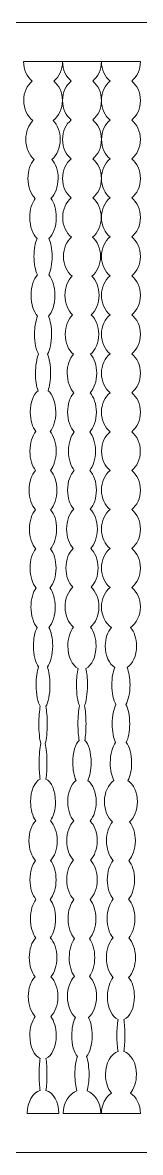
# Model space of a CAD drawing. Header units: inches. Extents: x 0 to 300, y 0 to 290.
# Drawn here: x 114.7 to 145, y 0 to 290 of the extents above; entities that cross this region are included whole.
import ezdxf

# ---------------------------------------------------------------- set-up
doc = ezdxf.new("R2010")
doc.units = ezdxf.units.IN
doc.header["$MEASUREMENT"] = 0
doc.layers.add('Layer 1', color=7, linetype='Continuous')

# ---------------------------------------------------------------- blocks, each defined once
blk = doc.blocks.new('block 3')
at = {"layer": 'Layer 1', "lineweight": 0}
blk.add_lwpolyline([(0, 290), (300, 290), (300, 0), (0, 0), (0, 290)], dxfattribs=at)
for points in [[(117.2438888549805, 274.9930601119995), (115.9099273681641, 273.917179107666), (115.0313720703125, 272.0824909210205), (115.0313720703125, 270), (115.0313720703125, 267.8274402618408), (115.9875793457031, 265.9245700836182), (117.4195098876953, 264.8716297149658), (116.3055877685547, 263.7822494506836), (115.5803833007812, 262.0060997009277), (115.5803833007812, 260), (115.5803833007812, 257.8158302307129), (116.440055847168, 255.904239654541), (117.7250900268555, 254.8548278808594), (116.7580184936523, 253.7640380859375), (116.1294021606445, 251.9958190917969), (116.1294021606445, 250), (116.1294021606445, 247.8180809020996), (116.8807220458984, 245.9081878662109), (118.0042114257812, 244.8580780029297), (117.1532897949219, 243.7675476074219), (116.5999908447266, 241.9978065490723), (116.5999908447266, 240), (116.5999908447266, 237.6322593688965), (117.3771743774414, 235.5848388671875), (118.5059127807617, 234.6088485717773), (117.9930114746094, 233.5082397460938), (117.6666564941406, 231.8521194458008), (117.6666564941406, 230), (117.6666564941406, 228.0890808105469), (118.0140533447266, 226.3868103027344), (118.5553283691406, 225.2880172729492), (117.5967559814453, 224.2756958007812), (116.9450988769531, 222.2873153686523), (116.9450988769531, 220), (116.9450988769531, 217.6656265258789), (117.6238479614258, 215.6426315307617), (118.6148681640625, 214.6507568359375), (118.1223297119141, 213.5505142211914), (117.8078384399414, 211.8757781982422), (117.8078384399414, 210), (117.8078384399414, 207.8240814208984), (118.2310180664062, 205.9186935424805), (118.8644180297852, 204.8667602539062), (118.3763961791992, 203.7769622802734), (118.0588150024414, 202.0031127929688), (118.0588150024414, 200), (118.0588150024414, 198.2168807983398), (118.3104629516602, 196.6154327392578), (118.7099838256836, 195.5164489746094), (117.5429229736328, 194.5989456176758), (116.7254867553711, 192.4743881225586), (116.7254867553711, 190), (116.7254867553711, 187.9331130981445), (117.2958602905273, 186.1103210449219), (118.1639175415039, 185.0312423706055), (117.2413177490234, 183.9609222412109), (116.6313705444336, 182.1073303222656), (116.6313705444336, 180), (116.6313705444336, 177.9543380737305), (117.2061386108398, 176.1477890014648), (118.0837326049805, 175.0647277832031), (117.0879898071289, 173.9998474121094), (116.4274520874023, 172.1294784545898), (116.4274520874023, 170), (116.4274520874023, 167.897102355957), (117.0716018676758, 166.0468826293945), (118.0466003417969, 164.9755172729492), (117.1170501708984, 163.8973083496094), (116.5058822631836, 162.0712051391602), (116.5058822631836, 160), (116.5058822631836, 157.8798980712891), (117.146240234375, 156.0166168212891), (118.1129531860352, 154.9493865966797), (117.2371368408203, 153.8679504394531), (116.6627426147461, 152.0545806884766), (116.6627426147461, 150), (116.6627426147461, 147.8600006103516), (117.2858963012695, 145.9816741943359), (118.2237396240234, 144.9195556640625), (117.4222106933594, 143.8347930908203), (116.8980331420898, 142.0357971191406), (116.8980331420898, 140), (116.8980331420898, 137.7455444335938), (117.5408554077148, 135.781494140625), (118.4913101196289, 134.7562255859375), (117.903938293457, 133.6591796875), (117.5254821777344, 131.936767578125), (117.5254821777344, 130), (117.5254821777344, 127.6692810058594), (118.0735626220703, 125.6489562988281), (118.8742599487305, 124.6554107666016), (118.4723815917969, 123.5552368164062), (118.2156829833984, 121.8784332275391), (118.2156829833984, 120), (118.2156829833984, 117.5393829345703), (118.6561737060547, 115.4247131347656), (119.2864532470703, 114.4989776611328), (119.0626831054688, 113.3995819091797), (118.9215621948242, 111.7914733886719), (118.9215621948242, 110), (118.9215621948242, 107.8696746826172), (119.1211090087891, 105.9986419677734), (119.4219055175781, 104.9339904785156), (119.1574783325195, 103.8507843017578), (118.9843139648438, 102.0448455810547), (118.9843139648438, 100), (118.9843139648438, 98.38569641113281), (119.0922317504883, 96.92027282714844), (119.2677841186523, 95.84181213378906), (117.8555221557617, 95.22038269042969), (116.8039245605469, 92.84074401855469), (116.8039245605469, 90), (116.8039245605469, 88.00163269042969), (117.324333190918, 86.2314453125), (118.1246032714844, 85.1409912109375), (117.0699310302734, 84.09068298339844), (116.3647003173828, 82.1812744140625), (116.3647003173828, 80), (116.3647003173828, 77.85429382324219), (117.047119140625, 75.97166442871094), (118.0732803344727, 74.91108703613281), (117.2107009887695, 73.825439453125), (116.6470489501953, 72.03050231933594), (116.6470489501953, 70), (116.6470489501953, 67.88555908203125), (117.2582626342773, 66.02658081054688), (118.1817626953125, 64.95794677734375), (117.3309707641602, 63.87753295898438), (116.7725448608398, 62.05999755859375), (116.7725448608398, 60), (116.7725448608398, 57.97758483886719), (117.3107833862305, 56.18887329101562), (118.1354827880859, 55.1019287109375), (117.129035949707, 54.04376220703125), (116.4588241577148, 52.15449523925781), (116.4588241577148, 50), (116.4588241577148, 47.9638671875), (117.0574264526367, 46.16461181640625), (117.9727172851562, 45.07989501953125), (116.9029235839844, 44.01766967773438), (116.1921539306641, 42.13961791992188), (116.1921539306641, 40), (116.1921539306641, 37.83027648925781), (116.9230651855469, 35.92953491210938), (118.0180816650391, 34.87574768066406), (117.159309387207, 33.78671264648438), (116.5999908447266, 32.00863647460938), (116.5999908447266, 30), (116.5999908447266, 27.13168334960938), (117.7405242919922, 24.73345947265625), (119.2649230957031, 24.14059448242188), (119.091064453125, 23.06381225585938), (118.9843063354492, 21.60556030273438), (118.9843063354492, 20), (118.9843063354492, 18.41458129882812), (119.0883941650391, 16.9727783203125), (119.258415222168, 15.90008544921875), (117.3709182739258, 15.38494873046875), (115.941162109375, 12.93930053710938), (115.941162109375, 10), (115.941162109375, 10), (124.0588150024414, 10), (124.0588150024414, 10), (124.0588150024414, 12.93930053710938), (122.6290664672852, 15.38494873046875), (120.7415618896484, 15.90008544921875), (120.9115829467773, 16.9727783203125), (121.0156707763672, 18.41458129882812), (121.0156707763672, 20), (121.0156707763672, 21.60556030273438), (120.9089202880859, 23.06381225585938), (120.7350540161133, 24.14059448242188), (122.2594528198242, 24.73345947265625), (123.3999862670898, 27.13168334960938), (123.3999862670898, 30), (123.3999862670898, 32.00863647460938), (122.8406753540039, 33.7867431640625), (121.9818954467773, 34.87574768066406), (123.0769119262695, 35.92953491210938), (123.8078231811523, 37.83026123046875), (123.8078231811523, 40), (123.8078231811523, 42.13961791992188), (123.097053527832, 44.01766967773438), (122.0272598266602, 45.07989501953125), (122.9425506591797, 46.16461181640625), (123.5411529541016, 47.9638671875), (123.5411529541016, 50), (123.5411529541016, 52.15449523925781), (122.8709411621094, 54.04376220703125), (121.8644943237305, 55.1019287109375), (122.6891937255859, 56.18887329101562), (123.2274322509766, 57.97758483886719), (123.2274322509766, 60), (123.2274322509766, 62.06001281738281), (122.6689987182617, 63.87753295898438), (121.8182144165039, 64.95794677734375), (122.7417144775391, 66.02656555175781), (123.3529281616211, 67.88555908203125), (123.3529281616211, 70), (123.3529281616211, 72.03050231933594), (122.7892761230469, 73.82542419433594), (121.9266967773438, 74.91108703613281), (122.9528579711914, 75.9716796875), (123.6352767944336, 77.85430908203125), (123.6352767944336, 80), (123.6352767944336, 82.1812744140625), (122.930046081543, 84.09068298339844), (121.875373840332, 85.1409912109375), (122.675651550293, 86.2314453125), (123.1960525512695, 88.00163269042969), (123.1960525512695, 90), (123.1960525512695, 92.84072875976562), (122.1444549560547, 95.22036743164062), (120.7321929931641, 95.84181213378906), (120.9077453613281, 96.9202880859375), (121.0156631469727, 98.38569641113281), (121.0156631469727, 100), (121.0156631469727, 102.0448455810547), (120.8425064086914, 103.8507843017578), (120.5780715942383, 104.9339904785156), (120.8788528442383, 105.9986572265625), (121.0784149169922, 107.8696746826172), (121.0784149169922, 110), (121.0784149169922, 111.7914886474609), (120.9372940063477, 113.3995971679688), (120.7135238647461, 114.4989776611328), (121.3438034057617, 115.4247131347656), (121.784294128418, 117.5393829345703), (121.784294128418, 120), (121.784294128418, 121.8784332275391), (121.5275955200195, 123.5552368164062), (121.1257171630859, 124.6554107666016), (121.9264144897461, 125.6489562988281), (122.474494934082, 127.6692810058594), (122.474494934082, 130), (122.474494934082, 131.936767578125), (122.0960464477539, 133.6591796875), (121.5086669921875, 134.7562255859375), (122.459114074707, 135.7815093994141), (123.1019439697266, 137.7455596923828), (123.1019439697266, 140), (123.1019439697266, 142.0357971191406), (122.5777740478516, 143.8347625732422), (121.776237487793, 144.9195556640625), (122.7140960693359, 145.9816741943359), (123.3372344970703, 147.8600006103516), (123.3372344970703, 150), (123.3372344970703, 152.0545654296875), (122.7628479003906, 153.8679351806641), (121.8870239257812, 154.9493865966797), (122.8537368774414, 156.0166320800781), (123.4940948486328, 157.8798980712891), (123.4940948486328, 160), (123.4940948486328, 162.0712127685547), (122.882926940918, 163.8973083496094), (121.9533767700195, 164.9755172729492), (122.9283752441406, 166.046875), (123.5725250244141, 167.8970947265625), (123.5725250244141, 170), (123.5725250244141, 172.1294784545898), (122.9119873046875, 173.9998474121094), (121.9162445068359, 175.0647277832031), (122.793830871582, 176.1477890014648), (123.3686065673828, 177.9543380737305), (123.3686065673828, 180), (123.3686065673828, 182.1073303222656), (122.758659362793, 183.9609222412109), (121.8360595703125, 185.0312423706055), (122.7041168212891, 186.1103210449219), (123.2744903564453, 187.9331130981445), (123.2744903564453, 190), (123.2744903564453, 192.4744033813477), (122.4570541381836, 194.5989608764648), (121.2899932861328, 195.5164489746094), (121.6895141601562, 196.6154327392578), (121.941162109375, 198.2168807983398), (121.941162109375, 200), (121.941162109375, 202.0031127929688), (121.6235809326172, 203.7769622802734), (121.1355590820312, 204.8667602539062), (121.7689514160156, 205.9186935424805), (122.192138671875, 207.8240814208984), (122.192138671875, 210), (122.192138671875, 211.8757781982422), (121.8776473999023, 213.5505065917969), (121.3851089477539, 214.6507568359375), (122.3761367797852, 215.6426239013672), (123.0548782348633, 217.6656341552734), (123.0548782348633, 220), (123.0548782348633, 222.2873229980469), (122.4032211303711, 224.2757034301758), (121.4446487426758, 225.2880172729492), (121.9859085083008, 226.3868064880371), (122.3333206176758, 228.0890769958496), (122.3333206176758, 229.9999961853027), (122.3333206176758, 231.8521156311035), (122.0069732666016, 233.5082244873047), (121.4940643310547, 234.6088447570801), (122.622802734375, 235.584846496582), (123.3999862670898, 237.6322555541992), (123.3999862670898, 239.9999961853027), (123.3999862670898, 241.9977951049805), (122.8466949462891, 243.7675476074219), (121.9957656860352, 244.8580780029297), (123.1192474365234, 245.9081878662109), (123.8705749511719, 247.8180885314941), (123.8705749511719, 250), (123.8705749511719, 251.9958190917969), (123.241943359375, 253.7640380859375), (122.2748870849609, 254.8548278808594), (123.559928894043, 255.9042472839355), (124.4195938110352, 257.8158264160156), (124.4195938110352, 259.9999980926514), (124.4195938110352, 262.0060977935791), (123.6943817138672, 263.782247543335), (122.5804672241211, 264.8716278076172), (124.0123977661133, 265.9245681762695), (124.9686050415039, 267.8274383544922), (124.9686050415039, 269.9999980926514), (124.9686050415039, 272.0824775695801), (124.0900421142578, 273.917179107666), (122.7560882568359, 274.9930582046509), (124.1082153320312, 276.0669984817505), (124.9999771118164, 277.9085283279419), (124.9999771118164, 279.9999980926514), (124.9999771118164, 279.9999980926514), (114.9999771118164, 279.9999980926514), (114.9999771118164, 279.9999980926514), (114.9999771118164, 277.9085283279419), (115.8917388916016, 276.0669975280762), (117.2438659667969, 274.9930582046509), (117.2438659667969, 274.9930582046509), (117.2438888549805, 274.9930601119995), (117.2438888549805, 274.9930601119995)], [(127.2395172119141, 275.0034704208374), (125.8898391723633, 273.9290409088135), (125, 272.0892200469971), (125, 270), (125, 267.9130306243896), (125.8879165649414, 266.0749206542969), (127.2351684570312, 265), (125.8879165649414, 263.9250793457031), (125, 262.0869693756104), (125, 260), (125, 257.913028717041), (125.8879165649414, 256.0749206542969), (127.2351684570312, 255), (125.8879165649414, 253.9250793457031), (125, 252.086971282959), (125, 250), (125, 247.9062614440918), (125.8936920166016, 246.0630111694336), (127.248291015625, 244.9895706176758), (125.9209594726562, 243.9132118225098), (125.0470581054688, 242.0802421569824), (125.0470581054688, 240), (125.0470581054688, 237.8851203918457), (125.950309753418, 236.0258102416992), (127.3149719238281, 234.9572906494141), (126.0593795776367, 233.8767890930176), (125.2353057861328, 232.0595817565918), (125.2353057861328, 230), (125.2353057861328, 227.8505783081055), (126.1328353881836, 225.9651489257812), (127.4816970825195, 224.9055709838867), (126.3600234985352, 223.8193588256836), (125.6274566650391, 222.0270690917969), (125.6274566650391, 220), (125.6274566650391, 217.9000473022461), (126.4136352539062, 216.0520706176758), (127.6041564941406, 214.9800415039062), (126.4590835571289, 213.9024124145508), (125.7058868408203, 212.0741119384766), (125.7058868408203, 210), (125.7058868408203, 207.8220520019531), (126.5363845825195, 205.9151382446289), (127.7790374755859, 204.8638229370117), (126.8271255493164, 203.7737731933594), (126.2078475952148, 202.0013122558594), (126.2078475952148, 200), (126.2078475952148, 197.8949813842773), (126.8929748535156, 196.0431518554688), (127.9296569824219, 194.9722900390625), (126.947509765625, 193.8936614990234), (126.3019638061523, 192.0691528320312), (126.3019638061523, 190), (126.3019638061523, 187.8687286376953), (126.9868545532227, 185.9970016479492), (128.0190277099609, 184.9325866699219), (127.1140975952148, 183.8492279052734), (126.5215759277344, 182.0439682006836), (126.5215759277344, 180), (126.5215759277344, 177.9560317993164), (127.1140975952148, 176.1507797241211), (128.0190277099609, 175.0674133300781), (126.9868545532227, 174.0030059814453), (126.3019714355469, 172.1312713623047), (126.3019714355469, 170), (126.3019714355469, 167.9590911865234), (126.9300231933594, 166.1561889648438), (127.8896408081055, 165.0722885131836), (126.7845993041992, 164.0087203979492), (126.0509872436523, 162.1345291137695), (126.0509872436523, 160), (126.0509872436523, 157.9458770751953), (126.7303771972656, 156.1328277587891), (127.7663650512695, 155.0513153076172), (126.6213073730469, 153.9841918945312), (125.8627471923828, 152.1205596923828), (125.8627471923828, 150), (125.8627471923828, 147.9469451904297), (126.5737762451172, 146.1347351074219), (127.6581878662109, 145.0530090332031), (126.4556198120117, 143.9861755371094), (125.6588287353516, 142.1216888427734), (125.6588287353516, 140), (125.6588287353516, 137.7789306640625), (126.5320053100586, 135.8397369384766), (127.8297958374023, 134.8023834228516), (126.9497451782227, 133.7078552246094), (126.3803863525391, 131.9641418457031), (126.3803863525391, 130), (126.3803863525391, 127.2602233886719), (127.4881896972656, 124.9493713378906), (129.0017852783203, 124.2310638427734), (128.7486114501953, 123.1462097167969), (128.5921478271484, 121.6509704589844), (128.5921478271484, 120), (128.5921478271484, 117.6811981201172), (128.9007873535156, 115.6696166992188), (129.3525390625, 114.6707305908203), (129.1183776855469, 113.5708465576172), (128.9686126708984, 111.8871765136719), (128.9686126708984, 110), (128.9686126708984, 108.31982421875), (129.0873260498047, 106.8009643554688), (129.2786102294922, 105.7117767333984), (128.3341979980469, 104.9342041015625), (127.6509628295898, 102.6709136962891), (127.6509628295898, 100), (127.6509628295898, 98.18196105957031), (127.967529296875, 96.55276489257812), (128.4675598144531, 95.45245361328125), (127.2077865600586, 94.5028076171875), (126.3333206176758, 92.41851806640625), (126.3333206176758, 90), (126.3333206176758, 87.95669555664062), (126.9575042724609, 86.15196228027344), (127.9108581542969, 85.0684814453125), (126.8211669921875, 84.00425720214844), (126.098014831543, 82.13198852539062), (126.098014831543, 80), (126.098014831543, 77.9158935546875), (126.7890472412109, 76.0799560546875), (127.838005065918, 75.00442504882812), (126.7799530029297, 73.93013000488281), (126.0823364257812, 72.08982849121094), (126.0823364257812, 70), (126.0823364257812, 67.84591674804688), (126.8235168457031, 65.95695495605469), (127.9366149902344, 64.89866638183594), (127.0234451293945, 63.81178283691406), (126.4274368286133, 62.02278137207031), (126.4274368286133, 60), (126.4274368286133, 57.84968566894531), (127.1009674072266, 55.96356201171875), (128.1130523681641, 54.90423583984375), (127.2736434936523, 53.81790161132812), (126.7254791259766, 52.02622985839844), (126.7254791259766, 50), (126.7254791259766, 48.00250244140625), (127.258186340332, 46.23298645019531), (128.0775146484375, 45.14241027832031), (126.9947357177734, 44.0924072265625), (126.2705841064453, 42.1822509765625), (126.2705841064453, 40), (126.2705841064453, 37.65296936035156), (127.1082153320312, 35.62069702148438), (128.3287658691406, 34.63470458984375), (127.7424774169922, 33.53427124023438), (127.3686294555664, 31.86669921875), (127.3686294555664, 30), (127.3686294555664, 27.63632202148438), (127.9680557250977, 25.59185791015625), (128.8392028808594, 24.61386108398438), (128.4390411376953, 23.51327514648438), (128.1843109130859, 21.85491943359375), (128.1843109130859, 20), (128.1843109130859, 18.3560791015625), (128.3843841552734, 16.86654663085938), (128.7084350585938, 15.7828369140625), (126.6694259643555, 15.08087158203125), (125.1725311279297, 12.7576904296875), (125.1725311279297, 10), (125.1725311279297, 10), (134.8274230957031, 10), (134.8274230957031, 10), (134.8274230957031, 12.75772094726562), (133.3305358886719, 15.08090209960938), (131.2915191650391, 15.7828369140625), (131.6155853271484, 16.86654663085938), (131.8156433105469, 18.35604858398438), (131.8156433105469, 20), (131.8156433105469, 21.85491943359375), (131.5609283447266, 23.51327514648438), (131.1607513427734, 24.61386108398438), (132.0319061279297, 25.59182739257812), (132.6313323974609, 27.63629150390625), (132.6313323974609, 30), (132.6313323974609, 31.86666870117188), (132.2574768066406, 33.53427124023438), (131.6711883544922, 34.63470458984375), (132.8917388916016, 35.62068176269531), (133.7293701171875, 37.65296936035156), (133.7293701171875, 40), (133.7293701171875, 42.18226623535156), (133.0052337646484, 44.0924072265625), (131.9224395751953, 45.14241027832031), (132.7417449951172, 46.23298645019531), (133.2744750976562, 48.00250244140625), (133.2744750976562, 50), (133.2744750976562, 52.0262451171875), (132.726318359375, 53.81790161132812), (131.8869018554688, 54.90423583984375), (132.8989868164062, 55.96356201171875), (133.572509765625, 57.84967041015625), (133.572509765625, 60), (133.572509765625, 62.02279663085938), (132.9765014648438, 63.81178283691406), (132.0633239746094, 64.89866638183594), (133.1764068603516, 65.95693969726562), (133.9176025390625, 67.84590148925781), (133.9176025390625, 70), (133.9176025390625, 72.08984375), (133.219970703125, 73.93013000488281), (132.1619262695312, 75.00442504882812), (133.2108917236328, 76.07997131347656), (133.9019165039062, 77.9158935546875), (133.9019165039062, 80), (133.9019165039062, 82.13197326660156), (133.1787719726562, 84.00425720214844), (132.0890808105469, 85.0684814453125), (133.0424499511719, 86.15196228027344), (133.6666259765625, 87.95669555664062), (133.6666259765625, 90), (133.6666259765625, 92.41851806640625), (132.7921600341797, 94.50282287597656), (131.5323791503906, 95.45245361328125), (132.0323944091797, 96.55276489257812), (132.3489685058594, 98.18196105957031), (132.3489685058594, 100), (132.3489685058594, 102.6708984375), (131.6657257080078, 104.9341888427734), (130.7213134765625, 105.7117767333984), (130.91259765625, 106.8009643554688), (131.0313110351562, 108.3198394775391), (131.0313110351562, 110), (131.0313110351562, 111.8871765136719), (130.8815460205078, 113.5708465576172), (130.6473846435547, 114.6707305908203), (131.0991363525391, 115.6696166992188), (131.4077758789062, 117.6811828613281), (131.4077758789062, 120), (131.4077758789062, 121.6509704589844), (131.2513122558594, 123.1461944580078), (130.9981384277344, 124.2310638427734), (132.5117340087891, 124.9493713378906), (133.6195373535156, 127.2602386474609), (133.6195373535156, 130), (133.6195373535156, 131.9641418457031), (133.0501861572266, 133.7078552246094), (132.1701202392578, 134.8023834228516), (133.4679107666016, 135.8397369384766), (134.3410949707031, 137.7789306640625), (134.3410949707031, 140), (134.3410949707031, 142.1216888427734), (133.5443115234375, 143.9861755371094), (132.3417358398438, 145.0530090332031), (133.4261627197266, 146.1347351074219), (134.1371765136719, 147.9469451904297), (134.1371765136719, 150), (134.1371765136719, 152.1205596923828), (133.3786163330078, 153.9841918945312), (132.2335510253906, 155.0513153076172), (133.2695465087891, 156.1328277587891), (133.9489288330078, 157.9458770751953), (133.9489288330078, 160), (133.9489288330078, 162.1345291137695), (133.2153167724609, 164.0087203979492), (132.1102752685547, 165.0722885131836), (133.0699005126953, 166.1561889648438), (133.6979522705078, 167.959098815918), (133.6979522705078, 170), (133.6979522705078, 172.1312713623047), (133.0130615234375, 174.0029983520508), (131.9808959960938, 175.0674133300781), (132.8858184814453, 176.1507720947266), (133.4783477783203, 177.9560317993164), (133.4783477783203, 180), (133.4783477783203, 182.0439682006836), (132.8858337402344, 183.8492202758789), (131.9808959960938, 184.9325866699219), (133.0130615234375, 185.9969940185547), (133.6979522705078, 187.8687286376953), (133.6979522705078, 190), (133.6979522705078, 192.0691375732422), (133.0524139404297, 193.8936614990234), (132.0702667236328, 194.9722900390625), (133.1069488525391, 196.0431518554688), (133.7920837402344, 197.8949890136719), (133.7920837402344, 200), (133.7920837402344, 202.0013122558594), (133.1728057861328, 203.7737731933594), (132.2208862304688, 204.8638229370117), (133.4635314941406, 205.9151458740234), (134.2940368652344, 207.8220520019531), (134.2940368652344, 210), (134.2940368652344, 212.0741119384766), (133.5408325195312, 213.9024124145508), (132.3957672119141, 214.9800415039062), (133.5862884521484, 216.0520782470703), (134.3724670410156, 217.9000549316406), (134.3724670410156, 220), (134.3724670410156, 222.0270690917969), (133.639892578125, 223.8193588256836), (132.5182342529297, 224.9055709838867), (133.8670959472656, 225.9651412963867), (134.7646179199219, 227.8505821228027), (134.7646179199219, 230), (134.7646179199219, 232.0595893859863), (133.9405364990234, 233.8768005371094), (132.6849517822266, 234.9572906494141), (134.0496063232422, 236.0258102416992), (134.9528656005859, 237.8851203918457), (134.9528656005859, 240), (134.9528656005859, 242.0802383422852), (134.0789642333984, 243.9132080078125), (132.7516326904297, 244.9895706176758), (134.1062316894531, 246.0630111694336), (134.9999237060547, 247.9062614440918), (134.9999237060547, 250), (134.9999237060547, 252.086971282959), (134.1119995117188, 253.9250793457031), (132.7647552490234, 255), (134.1119995117188, 256.0749206542969), (134.9999237060547, 257.913028717041), (134.9999237060547, 260), (134.9999237060547, 262.0869693756104), (134.1119995117188, 263.9250793457031), (132.7647552490234, 265), (134.1119995117188, 266.0749206542969), (134.9999237060547, 267.9130306243896), (134.9999237060547, 270), (134.9999237060547, 272.0892200469971), (134.1100769042969, 273.9290294647217), (132.7604064941406, 275.0034694671631), (134.1009979248047, 276.0788698196411), (134.9842376708984, 277.9152698516846), (134.9842376708984, 280), (134.9842376708984, 280), (125.0156097412109, 280), (125.0156097412109, 280), (125.0156097412109, 277.9152698516846), (125.8988494873047, 276.0788698196411), (127.2394409179688, 275.0034694671631), (127.2394409179688, 275.0034694671631), (127.2395172119141, 275.0034704208374), (127.2395172119141, 275.0034704208374)], [(137.2351684570312, 275), (135.8879241943359, 273.9250793457031), (135, 272.0869693756104), (135, 270), (135, 267.9107799530029), (135.8898468017578, 266.0709705352783), (137.2395172119141, 264.9965305328369), (135.89892578125, 263.9211311340332), (135.0156860351562, 262.0847301483154), (135.0156860351562, 260), (135.0156860351562, 257.9152717590332), (135.89892578125, 256.0788688659668), (137.2395172119141, 255.0034713745117), (135.8898315429688, 253.9290428161621), (135, 252.0892219543457), (135, 250), (135, 247.913028717041), (135.8879241943359, 246.0749206542969), (137.2351684570312, 245), (135.8879241943359, 243.9250793457031), (135, 242.086971282959), (135, 240), (135, 237.913028717041), (135.8879241943359, 236.0749206542969), (137.2351684570312, 235), (135.8879241943359, 233.9250793457031), (135, 232.086971282959), (135, 230), (135, 227.913028717041), (135.8879241943359, 226.0749206542969), (137.2351684570312, 225), (135.8879241943359, 223.9250793457031), (135, 222.0869674682617), (135, 220), (135, 217.9130325317383), (135.8879241943359, 216.0749206542969), (137.2351684570312, 215), (135.8879241943359, 213.9250793457031), (135, 212.0869674682617), (135, 210), (135, 207.9130325317383), (135.8879241943359, 206.0749206542969), (137.2351684570312, 205), (135.8879241943359, 203.9250793457031), (135, 202.0869674682617), (135, 200), (135, 197.9130325317383), (135.8879241943359, 196.0749206542969), (137.2351684570312, 195), (135.8879241943359, 193.9250793457031), (135, 192.0869674682617), (135, 190), (135, 187.9085311889648), (135.8917541503906, 186.0670013427734), (137.243896484375, 184.9930572509766), (135.9099426269531, 183.9171752929688), (135.0313720703125, 182.0824890136719), (135.0313720703125, 180), (135.0313720703125, 177.9175186157227), (135.9099273681641, 176.0828170776367), (137.243896484375, 175.0069427490234), (135.8917694091797, 173.9330062866211), (135, 172.0914764404297), (135, 170), (135, 167.9130325317383), (135.8879241943359, 166.0749206542969), (137.2351684570312, 165), (135.8879241943359, 163.9250793457031), (135, 162.0869674682617), (135, 160), (135, 157.9130249023438), (135.8879241943359, 156.0749206542969), (137.2351684570312, 155), (135.8879241943359, 153.9250793457031), (135, 152.0869750976562), (135, 150), (135, 147.9130249023438), (135.8879241943359, 146.0749206542969), (137.2351684570312, 145), (135.8879241943359, 143.9250793457031), (135, 142.0869750976562), (135, 140), (135, 137.7528686523438), (136.0294342041016, 135.7942657470703), (137.5532531738281, 134.7662353515625), (136.5922698974609, 133.669677734375), (135.9725341796875, 131.9426574707031), (135.9725341796875, 130), (135.9725341796875, 127.5093994140625), (136.9911499023438, 125.3732452392578), (138.4415893554688, 124.4656829833984), (137.9658660888672, 123.3672485351562), (137.6666412353516, 121.7734832763672), (137.6666412353516, 120), (137.6666412353516, 117.888427734375), (138.0908355712891, 116.0316162109375), (138.7320404052734, 114.9623107910156), (138.1362762451172, 113.8824310302734), (137.7450714111328, 112.0627746582031), (137.7450714111328, 110), (137.7450714111328, 108.0443267822266), (138.0966949462891, 106.3072052001953), (138.6409149169922, 105.2118225097656), (137.8152313232422, 104.1780395507812), (137.2587890625, 102.2312469482422), (137.2587890625, 100), (137.2587890625, 98.1766357421875), (137.63037109375, 96.54324340820312), (138.2168273925781, 95.44281005859375), (136.7709350585938, 94.48875427246094), (135.7685852050781, 92.41035461425781), (135.7685852050781, 90), (135.7685852050781, 87.81427001953125), (136.5928039550781, 85.90151977539062), (137.8245697021484, 84.85258483886719), (136.9016876220703, 83.76161193847656), (136.3019104003906, 81.99446105957031), (136.3019104003906, 80), (136.3019104003906, 77.87530517578125), (136.9825897216797, 76.008544921875), (138.0094451904297, 74.94244384765625), (137.0916595458984, 73.86019897460938), (136.4901580810547, 72.05018615722656), (136.4901580810547, 70), (136.4901580810547, 67.92251586914062), (137.1078033447266, 66.09161376953125), (138.0462951660156, 65.01469421386719), (137.0805206298828, 63.94187927246094), (136.4430999755859, 62.09651184082031), (136.4430999755859, 60), (136.4430999755859, 57.94642639160156), (137.0546875, 56.13381958007812), (137.9873657226562, 55.05220031738281), (136.9547119140625, 53.98521423339844), (136.2705383300781, 52.12115478515625), (136.2705383300781, 50), (136.2705383300781, 47.85920715332031), (136.9674224853516, 45.98028564453125), (138.0161437988281, 44.91836547851562), (137.1219329833984, 43.83346557617188), (136.5372161865234, 42.03504943847656), (136.5372161865234, 40), (136.5372161865234, 37.13040161132812), (137.6998291015625, 34.7313232421875), (139.2534027099609, 34.13980102539062), (139.0769348144531, 33.06307983398438), (138.9685821533203, 31.60516357421875), (138.9685821533203, 30), (138.9685821533203, 28.4111328125), (139.0747375488281, 26.96652221679688), (139.248046875, 25.89309692382812), (137.4092407226562, 25.36318969726562), (136.0195617675781, 22.92623901367188), (136.0195617675781, 20), (136.0195617675781, 18.06451416015625), (136.6275482177734, 16.34304809570312), (137.5713195800781, 15.24591064453125), (136.0375518798828, 14.22122192382812), (134.9999542236328, 12.25601196289062), (134.9999542236328, 10), (134.9999542236328, 10), (144.9999542236328, 10), (144.9999542236328, 10), (144.9999542236328, 12.25601196289062), (143.9623718261719, 14.22122192382812), (142.4285888671875, 15.24591064453125), (143.3723754882812, 16.34304809570312), (143.9803466796875, 18.06451416015625), (143.9803466796875, 20), (143.9803466796875, 22.92623901367188), (142.5906677246094, 25.36318969726562), (140.7518615722656, 25.89309692382812), (140.9251708984375, 26.96652221679688), (141.0313262939453, 28.4111328125), (141.0313262939453, 30), (141.0313262939453, 31.60516357421875), (140.9229736328125, 33.06307983398438), (140.7465057373047, 34.13980102539062), (142.3000793457031, 34.7313232421875), (143.4626922607422, 37.13041687011719), (143.4626922607422, 40), (143.4626922607422, 42.03504943847656), (142.8779754638672, 43.83346557617188), (141.9837646484375, 44.91836547851562), (143.032470703125, 45.98027038574219), (143.7293701171875, 47.85920715332031), (143.7293701171875, 50), (143.7293701171875, 52.12115478515625), (143.0452117919922, 53.98521423339844), (142.0125427246094, 55.05220031738281), (142.9452362060547, 56.13383483886719), (143.5568084716797, 57.94642639160156), (143.5568084716797, 60), (143.5568084716797, 62.09651184082031), (142.9193725585938, 63.94186401367188), (141.95361328125, 65.01469421386719), (142.8921203613281, 66.09162902832031), (143.5097503662109, 67.92251586914062), (143.5097503662109, 70), (143.5097503662109, 72.05018615722656), (142.9082336425781, 73.86019897460938), (141.9904632568359, 74.94244384765625), (143.0173187255859, 76.00852966308594), (143.697998046875, 77.87528991699219), (143.697998046875, 80), (143.697998046875, 81.99444580078125), (143.0982208251953, 83.76162719726562), (142.1753387451172, 84.85258483886719), (143.4071044921875, 85.90151977539062), (144.2313232421875, 87.81427001953125), (144.2313232421875, 90), (144.2313232421875, 92.41035461425781), (143.2289733886719, 94.48875427246094), (141.7830810546875, 95.44281005859375), (142.3695373535156, 96.54322814941406), (142.7411193847656, 98.1766357421875), (142.7411193847656, 100), (142.7411193847656, 102.2312469482422), (142.1846923828125, 104.1780395507812), (141.3589935302734, 105.2118225097656), (141.9031982421875, 106.3072052001953), (142.2548370361328, 108.0443267822266), (142.2548370361328, 110), (142.2548370361328, 112.0627746582031), (141.8636322021484, 113.8824310302734), (141.2678680419922, 114.9623107910156), (141.9090728759766, 116.0316314697266), (142.3332672119141, 117.888427734375), (142.3332672119141, 120), (142.3332672119141, 121.7734832763672), (142.0340423583984, 123.3672485351562), (141.5583190917969, 124.4656829833984), (143.0087738037109, 125.3732452392578), (144.0273742675781, 127.5093994140625), (144.0273742675781, 130), (144.0273742675781, 131.9426574707031), (143.4076538085938, 133.6696929931641), (142.4466552734375, 134.7662353515625), (143.9704895019531, 135.7942657470703), (144.9999084472656, 137.7528686523438), (144.9999084472656, 140), (144.9999084472656, 142.0869750976562), (144.1119842529297, 143.9250793457031), (142.7647399902344, 145), (144.1119842529297, 146.0749206542969), (144.9999084472656, 147.9130249023438), (144.9999084472656, 150), (144.9999084472656, 152.0869750976562), (144.1119842529297, 153.9250793457031), (142.7647399902344, 155), (144.1119842529297, 156.0749206542969), (144.9999084472656, 157.9130249023438), (144.9999084472656, 160), (144.9999084472656, 162.0869674682617), (144.1119842529297, 163.9250793457031), (142.7647399902344, 165), (144.1119842529297, 166.0749206542969), (144.9999084472656, 167.9130325317383), (144.9999084472656, 170), (144.9999084472656, 172.0914688110352), (144.108154296875, 173.9329986572266), (142.7560119628906, 175.0069427490234), (144.0899658203125, 176.0828247070312), (144.9685363769531, 177.9175109863281), (144.9685363769531, 180), (144.9685363769531, 182.0824813842773), (144.0899810791016, 183.9171829223633), (142.7560119628906, 184.9930572509766), (144.1081390380859, 186.0669937133789), (144.9999084472656, 187.9085235595703), (144.9999084472656, 190), (144.9999084472656, 192.0869674682617), (144.1119842529297, 193.9250793457031), (142.7647399902344, 195), (144.1119842529297, 196.0749206542969), (144.9999084472656, 197.9130325317383), (144.9999084472656, 200), (144.9999084472656, 202.0869674682617), (144.1119842529297, 203.9250793457031), (142.7647399902344, 205), (144.1119842529297, 206.0749206542969), (144.9999084472656, 207.9130325317383), (144.9999084472656, 210), (144.9999084472656, 212.0869674682617), (144.1119842529297, 213.9250793457031), (142.7647399902344, 215), (144.1119842529297, 216.0749206542969), (144.9999084472656, 217.9130325317383), (144.9999084472656, 220), (144.9999084472656, 222.0869674682617), (144.1119842529297, 223.9250793457031), (142.7647399902344, 225), (144.1119842529297, 226.0749206542969), (144.9999084472656, 227.913028717041), (144.9999084472656, 230), (144.9999084472656, 232.086971282959), (144.1119842529297, 233.9250793457031), (142.7647399902344, 235), (144.1119842529297, 236.0749206542969), (144.9999084472656, 237.913028717041), (144.9999084472656, 240), (144.9999084472656, 242.086971282959), (144.1119842529297, 243.9250793457031), (142.7647399902344, 245), (144.1119842529297, 246.0749206542969), (144.9999084472656, 247.913028717041), (144.9999084472656, 250), (144.9999084472656, 252.0892181396484), (144.1100616455078, 253.9290313720703), (142.7603912353516, 255.0034713745117), (144.1009826660156, 256.0788726806641), (144.9842224121094, 257.9152717590332), (144.9842224121094, 260.0000019073486), (144.9842224121094, 262.0847320556641), (144.1009826660156, 263.9211311340332), (142.7603912353516, 264.9965324401855), (144.1100769042969, 266.0709629058838), (144.9999084472656, 267.9107818603516), (144.9999084472656, 270.0000019073486), (144.9999084472656, 272.086971282959), (144.1119842529297, 273.9250812530518), (142.7647399902344, 275.0000019073486), (144.1119842529297, 276.0749216079712), (144.9999084472656, 277.913031578064), (144.9999084472656, 280.0000019073486), (144.9999084472656, 280.0000019073486), (134.9999084472656, 280.0000019073486), (134.9999084472656, 280.0000019073486), (134.9999084472656, 277.913031578064), (135.8878326416016, 276.0749216079712), (137.2350769042969, 275.0000019073486), (137.2350769042969, 275.0000019073486), (137.2351684570312, 275), (137.2351684570312, 275)]]:
    blk.add_open_spline(points, degree=3, knots=[0, 0, 0, 0, 1, 1, 1, 2, 2, 2, 3, 3, 3, 4, 4, 4, 5, 5, 5, 6, 6, 6, 7, 7, 7, 8, 8, 8, 9, 9, 9, 10, 10, 10, 11, 11, 11, 12, 12, 12, 13, 13, 13, 14, 14, 14, 15, 15, 15, 16, 16, 16, 17, 17, 17, 18, 18, 18, 19, 19, 19, 20, 20, 20, 21, 21, 21, 22, 22, 22, 23, 23, 23, 24, 24, 24, 25, 25, 25, 26, 26, 26, 27, 27, 27, 28, 28, 28, 29, 29, 29, 30, 30, 30, 31, 31, 31, 32, 32, 32, 33, 33, 33, 34, 34, 34, 35, 35, 35, 36, 36, 36, 37, 37, 37, 38, 38, 38, 39, 39, 39, 40, 40, 40, 41, 41, 41, 42, 42, 42, 43, 43, 43, 44, 44, 44, 45, 45, 45, 46, 46, 46, 47, 47, 47, 48, 48, 48, 49, 49, 49, 50, 50, 50, 51, 51, 51, 52, 52, 52, 53, 53, 53, 54, 54, 54, 55, 55, 55, 56, 56, 56, 57, 57, 57, 58, 58, 58, 59, 59, 59, 60, 60, 60, 61, 61, 61, 62, 62, 62, 63, 63, 63, 64, 64, 64, 65, 65, 65, 66, 66, 66, 67, 67, 67, 68, 68, 68, 69, 69, 69, 70, 70, 70, 71, 71, 71, 72, 72, 72, 73, 73, 73, 74, 74, 74, 75, 75, 75, 76, 76, 76, 77, 77, 77, 78, 78, 78, 79, 79, 79, 80, 80, 80, 81, 81, 81, 82, 82, 82, 83, 83, 83, 84, 84, 84, 85, 85, 85, 86, 86, 86, 87, 87, 87, 88, 88, 88, 89, 89, 89, 90, 90, 90, 91, 91, 91, 92, 92, 92, 93, 93, 93, 94, 94, 94, 95, 95, 95, 96, 96, 96, 97, 97, 97, 98, 98, 98, 99, 99, 99, 100, 100, 100, 101, 101, 101, 102, 102, 102, 103, 103, 103, 104, 104, 104, 105, 105, 105, 106, 106, 106, 107, 107, 107, 108, 108, 108, 109, 109, 109, 110, 110, 110, 111, 111, 111, 111], dxfattribs=at)
blk = doc.blocks.new('block 2')
at = {"layer": 'Layer 1'}
blk.add_blockref('block 3', (0, 0), dxfattribs=at)

msp = doc.modelspace()

# ---------------------------------------------------------------- block references
at = {"layer": 'Layer 1'}
msp.add_blockref('block 2', (0, 0), dxfattribs=at)

doc.saveas('drawing.dxf')
